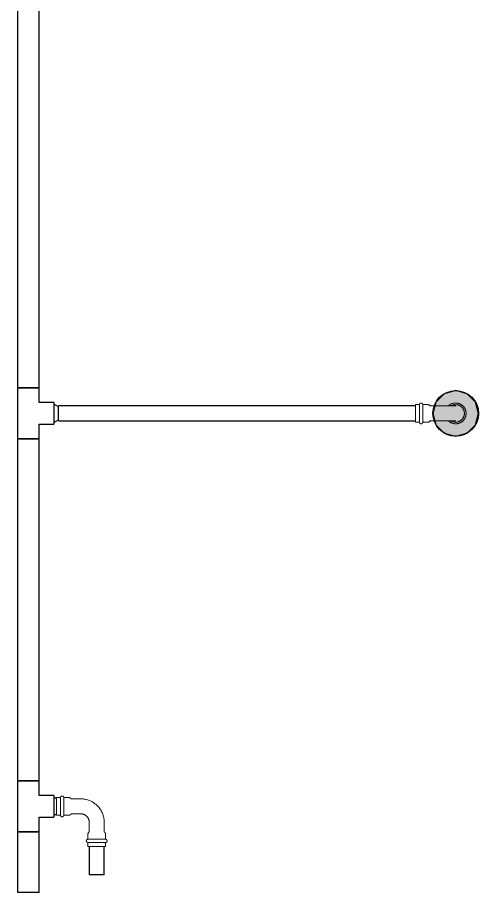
# Model space of a CAD drawing. Header units: inches. Extents: x -3327 to -1, y 8 to 1328.
# Drawn here: x -1969.6 to -1929.1, y 119.8 to 196.6 of the extents above; entities that cross this region are included whole.
import ezdxf

# ---------------------------------------------------------------- set-up
doc = ezdxf.new("R2010")
doc.units = ezdxf.units.IN
doc.header["$MEASUREMENT"] = 0
doc.layers.add('P-PIPE', color=3, linetype='Continuous', lineweight=9)
doc.layers.add('X - REF - FP', color=7, linetype='Continuous', true_color=0xb90000)

# ---------------------------------------------------------------- blocks, each defined once
blk = doc.blocks.new('Victaulic-VicPress316-Elbow 90-45deg Style P568_P571 - Standard-V1-SECOND LEVEL')
at = {"layer": 'P-PIPE'}
for p, q in [((-0.767, 3.52), (-0.767, 3.181)), ((0.766, 3.52), (-0.767, 3.52)), ((-0.767, 3.181), (0.766, 3.181)), ((0.766, 3.181), (0.766, 3.52)), ((-0.767, 2.89), (-0.767, 2.439)), ((-0.767, 2.89), (0.766, 2.89)), ((0.766, 2.439), (0.766, 2.89)), ((-0.658, 2.278), (-0.658, 1.393)), ((0.657, 1.393), (0.657, 2.278)), ((-3.181, 0.766), (-3.52, 0.766)), ((-3.52, 0.766), (-3.52, -0.767)), ((-3.181, -0.767), (-3.181, 0.766)), ((-2.439, 0.766), (-2.89, 0.766)), ((-2.89, -0.767), (-2.89, 0.766)), ((-1.393, 0.657), (-2.278, 0.657)), ((-3.52, -0.767), (-3.181, -0.767)), ((-2.89, -0.767), (-2.439, -0.767)), ((-2.278, -0.658), (-1.393, -0.658))]:
    blk.add_line(p, q, dxfattribs=at)
at = {"layer": 'P-PIPE', "flags": 128}
for points in [[(-0.767, 2.89), (-0.772, 2.891), (-0.778, 2.891), (-0.784, 2.892), (-0.79, 2.892), (-0.795, 2.893), (-0.801, 2.895), (-0.807, 2.896), (-0.812, 2.898), (-0.818, 2.9), (-0.823, 2.902), (-0.828, 2.904), (-0.834, 2.907), (-0.839, 2.91), (-0.844, 2.913), (-0.849, 2.916), (-0.853, 2.919), (-0.858, 2.923), (-0.862, 2.927), (-0.867, 2.931), (-0.871, 2.935), (-0.875, 2.939), (-0.879, 2.943), (-0.882, 2.948), (-0.886, 2.953), (-0.889, 2.957), (-0.892, 2.962), (-0.895, 2.967), (-0.897, 2.973), (-0.9, 2.978), (-0.902, 2.983), (-0.904, 2.989), (-0.906, 2.994), (-0.907, 3), (-0.909, 3.006), (-0.91, 3.011), (-0.911, 3.017), (-0.911, 3.023), (-0.912, 3.029), (-0.912, 3.034), (-0.912, 3.04), (-0.912, 3.046), (-0.911, 3.052), (-0.91, 3.058), (-0.909, 3.063), (-0.908, 3.069), (-0.907, 3.075), (-0.905, 3.08), (-0.903, 3.086), (-0.901, 3.091), (-0.899, 3.097), (-0.896, 3.102), (-0.894, 3.107), (-0.891, 3.112), (-0.887, 3.117), (-0.884, 3.122), (-0.881, 3.126), (-0.877, 3.131), (-0.873, 3.135), (-0.869, 3.139), (-0.865, 3.143), (-0.86, 3.147), (-0.856, 3.151), (-0.851, 3.154), (-0.846, 3.158), (-0.842, 3.161), (-0.836, 3.164), (-0.831, 3.166), (-0.826, 3.169), (-0.821, 3.171), (-0.815, 3.173), (-0.81, 3.175), (-0.804, 3.177), (-0.798, 3.178), (-0.793, 3.179), (-0.787, 3.18), (-0.781, 3.181), (-0.775, 3.181), (-0.77, 3.181), (-0.767, 3.181)], [(0.766, 3.181), (0.766, 3.181), (0.764, 3.181), (0.761, 3.181), (0.757, 3.181), (0.751, 3.181), (0.745, 3.181), (0.737, 3.181), (0.728, 3.181), (0.717, 3.181), (0.706, 3.181), (0.693, 3.181), (0.68, 3.181), (0.665, 3.181), (0.649, 3.181), (0.633, 3.181), (0.615, 3.181), (0.596, 3.181), (0.576, 3.181), (0.556, 3.181), (0.534, 3.181), (0.512, 3.181), (0.488, 3.181), (0.464, 3.181), (0.44, 3.181), (0.414, 3.181), (0.388, 3.181), (0.361, 3.181), (0.334, 3.181), (0.306, 3.181), (0.278, 3.181), (0.249, 3.181), (0.22, 3.181), (0.19, 3.181), (0.16, 3.181), (0.13, 3.181), (0.1, 3.181), (0.069, 3.181), (0.039, 3.181), (0.008, 3.181), (-0.022, 3.181), (-0.053, 3.181), (-0.084, 3.181), (-0.114, 3.181), (-0.144, 3.181), (-0.174, 3.181), (-0.204, 3.181), (-0.233, 3.181), (-0.262, 3.181), (-0.291, 3.181), (-0.319, 3.181), (-0.347, 3.181), (-0.374, 3.181), (-0.4, 3.181), (-0.426, 3.181), (-0.451, 3.181), (-0.476, 3.181), (-0.499, 3.181), (-0.522, 3.181), (-0.544, 3.181), (-0.565, 3.181), (-0.585, 3.181), (-0.605, 3.181), (-0.623, 3.181), (-0.64, 3.181), (-0.657, 3.181), (-0.672, 3.181), (-0.686, 3.181), (-0.699, 3.181), (-0.711, 3.181), (-0.722, 3.181), (-0.732, 3.181), (-0.74, 3.181), (-0.748, 3.181), (-0.754, 3.181), (-0.759, 3.181), (-0.763, 3.181), (-0.765, 3.181), (-0.766, 3.181), (-0.767, 3.181)], [(-0.767, 3.181), (-0.766, 3.181), (-0.764, 3.181), (-0.761, 3.181), (-0.757, 3.181), (-0.751, 3.181), (-0.745, 3.181), (-0.737, 3.181), (-0.728, 3.181)], [(0.722, 3.181), (0.732, 3.181), (0.74, 3.181), (0.748, 3.181), (0.754, 3.181), (0.759, 3.181), (0.763, 3.181), (0.765, 3.181), (0.766, 3.181), (0.766, 3.181)], [(0.766, 3.181), (0.772, 3.181), (0.778, 3.181), (0.784, 3.18), (0.79, 3.18), (0.795, 3.179), (0.801, 3.177), (0.807, 3.176), (0.812, 3.174), (0.818, 3.172), (0.823, 3.17), (0.828, 3.168), (0.834, 3.165), (0.839, 3.162), (0.844, 3.159), (0.849, 3.156), (0.853, 3.153), (0.858, 3.149), (0.862, 3.145), (0.867, 3.141), (0.871, 3.137), (0.875, 3.133), (0.879, 3.129), (0.882, 3.124), (0.886, 3.119), (0.889, 3.115), (0.892, 3.11), (0.895, 3.105), (0.897, 3.099), (0.9, 3.094), (0.902, 3.089), (0.904, 3.083), (0.906, 3.078), (0.907, 3.072), (0.909, 3.066), (0.91, 3.061), (0.911, 3.055), (0.911, 3.049), (0.912, 3.043), (0.912, 3.038), (0.912, 3.032), (0.912, 3.026), (0.911, 3.02), (0.91, 3.014), (0.909, 3.009), (0.908, 3.003), (0.907, 2.997), (0.905, 2.992), (0.903, 2.986), (0.901, 2.981), (0.899, 2.975), (0.896, 2.97), (0.894, 2.965), (0.891, 2.96), (0.887, 2.955), (0.884, 2.95), (0.881, 2.946), (0.877, 2.941), (0.873, 2.937), (0.869, 2.933), (0.865, 2.929), (0.86, 2.925), (0.856, 2.921), (0.851, 2.918), (0.846, 2.914), (0.842, 2.911), (0.836, 2.908), (0.831, 2.906), (0.826, 2.903), (0.821, 2.901), (0.815, 2.899), (0.81, 2.897), (0.804, 2.895), (0.798, 2.894), (0.793, 2.893), (0.787, 2.892), (0.781, 2.891), (0.775, 2.891), (0.77, 2.891), (0.766, 2.89)], [(-0.767, 2.89), (-0.766, 2.89), (-0.764, 2.89), (-0.761, 2.89), (-0.757, 2.89), (-0.751, 2.89), (-0.745, 2.89), (-0.737, 2.89), (-0.728, 2.89), (-0.717, 2.89), (-0.706, 2.89), (-0.693, 2.89), (-0.68, 2.89), (-0.665, 2.89), (-0.649, 2.89), (-0.633, 2.89), (-0.615, 2.89), (-0.596, 2.89), (-0.576, 2.89), (-0.556, 2.89), (-0.534, 2.89), (-0.512, 2.89), (-0.488, 2.89), (-0.464, 2.89), (-0.44, 2.89), (-0.414, 2.89), (-0.388, 2.89), (-0.361, 2.89), (-0.334, 2.89), (-0.306, 2.89), (-0.278, 2.89), (-0.249, 2.89), (-0.22, 2.89), (-0.19, 2.89), (-0.16, 2.89), (-0.13, 2.89), (-0.1, 2.89), (-0.069, 2.89), (-0.039, 2.89), (-0.008, 2.89), (0.022, 2.89), (0.053, 2.89), (0.084, 2.89), (0.114, 2.89), (0.144, 2.89), (0.174, 2.89), (0.204, 2.89), (0.233, 2.89), (0.262, 2.89), (0.291, 2.89), (0.319, 2.89), (0.347, 2.89), (0.374, 2.89), (0.4, 2.89), (0.426, 2.89), (0.451, 2.89), (0.476, 2.89), (0.499, 2.89), (0.522, 2.89), (0.544, 2.89), (0.565, 2.89), (0.585, 2.89), (0.605, 2.89), (0.623, 2.89), (0.64, 2.89), (0.657, 2.89), (0.672, 2.89), (0.686, 2.89), (0.699, 2.89), (0.711, 2.89), (0.722, 2.89), (0.732, 2.89), (0.74, 2.89), (0.748, 2.89), (0.754, 2.89), (0.759, 2.89), (0.763, 2.89), (0.765, 2.89), (0.766, 2.89), (0.766, 2.89)], [(-0.722, 2.89), (-0.732, 2.89), (-0.74, 2.89), (-0.748, 2.89), (-0.754, 2.89), (-0.759, 2.89), (-0.763, 2.89), (-0.765, 2.89), (-0.766, 2.89), (-0.767, 2.89)], [(-0.658, 2.221), (-0.666, 2.228), (-0.674, 2.235), (-0.682, 2.242), (-0.69, 2.25), (-0.698, 2.258), (-0.705, 2.266), (-0.711, 2.275), (-0.718, 2.283), (-0.724, 2.293), (-0.729, 2.302), (-0.735, 2.311), (-0.74, 2.321), (-0.744, 2.331), (-0.748, 2.341), (-0.752, 2.351), (-0.755, 2.362), (-0.758, 2.372), (-0.761, 2.383), (-0.763, 2.394), (-0.764, 2.404), (-0.765, 2.415), (-0.766, 2.426), (-0.767, 2.437), (-0.767, 2.439)], [(0.766, 2.439), (0.766, 2.428), (0.766, 2.417), (0.765, 2.406), (0.763, 2.396), (0.761, 2.385), (0.759, 2.374), (0.756, 2.364), (0.753, 2.353), (0.749, 2.343), (0.745, 2.333), (0.741, 2.323), (0.736, 2.313), (0.73, 2.304), (0.725, 2.294), (0.719, 2.285), (0.713, 2.276), (0.706, 2.268), (0.699, 2.259), (0.692, 2.251), (0.684, 2.244), (0.676, 2.236), (0.668, 2.229), (0.659, 2.222), (0.657, 2.221)], [(0.766, 2.89), (0.766, 2.89), (0.764, 2.89), (0.761, 2.89), (0.757, 2.89), (0.751, 2.89), (0.745, 2.89), (0.737, 2.89), (0.728, 2.89)], [(-3.181, 0.766), (-3.181, 0.772), (-3.181, 0.778), (-3.18, 0.784), (-3.18, 0.79), (-3.179, 0.795), (-3.177, 0.801), (-3.176, 0.807), (-3.174, 0.812), (-3.172, 0.818), (-3.17, 0.823), (-3.168, 0.828), (-3.165, 0.834), (-3.162, 0.839), (-3.159, 0.844), (-3.156, 0.849), (-3.153, 0.853), (-3.149, 0.858), (-3.145, 0.862), (-3.141, 0.867), (-3.137, 0.871), (-3.133, 0.875), (-3.129, 0.879), (-3.124, 0.882), (-3.119, 0.886), (-3.115, 0.889), (-3.11, 0.892), (-3.105, 0.895), (-3.099, 0.897), (-3.094, 0.9), (-3.089, 0.902), (-3.083, 0.904), (-3.078, 0.906), (-3.072, 0.907), (-3.066, 0.909), (-3.061, 0.91), (-3.055, 0.911), (-3.049, 0.911), (-3.043, 0.912), (-3.038, 0.912), (-3.032, 0.912), (-3.026, 0.912), (-3.02, 0.911), (-3.014, 0.91), (-3.009, 0.909), (-3.003, 0.908), (-2.997, 0.907), (-2.992, 0.905), (-2.986, 0.903), (-2.981, 0.901), (-2.975, 0.899), (-2.97, 0.896), (-2.965, 0.894), (-2.96, 0.891), (-2.955, 0.887), (-2.95, 0.884), (-2.946, 0.881), (-2.941, 0.877), (-2.937, 0.873), (-2.933, 0.869), (-2.929, 0.865), (-2.925, 0.86), (-2.921, 0.856), (-2.918, 0.851), (-2.914, 0.846), (-2.911, 0.842), (-2.908, 0.836), (-2.906, 0.831), (-2.903, 0.826), (-2.901, 0.821), (-2.899, 0.815), (-2.897, 0.81), (-2.895, 0.804), (-2.894, 0.798), (-2.893, 0.793), (-2.892, 0.787), (-2.891, 0.781), (-2.891, 0.775), (-2.891, 0.77), (-2.89, 0.766)], [(-0.658, 1.393), (-0.658, 1.364), (-0.66, 1.334), (-0.663, 1.305), (-0.667, 1.276), (-0.672, 1.247), (-0.679, 1.218), (-0.686, 1.19), (-0.695, 1.162), (-0.705, 1.134), (-0.716, 1.107), (-0.728, 1.08), (-0.741, 1.053), (-0.755, 1.028), (-0.77, 1.002), (-0.786, 0.978), (-0.803, 0.954), (-0.821, 0.931), (-0.84, 0.908), (-0.86, 0.886), (-0.881, 0.865), (-0.902, 0.845), (-0.924, 0.826), (-0.947, 0.808), (-0.971, 0.79), (-0.996, 0.774), (-1.021, 0.759), (-1.046, 0.744), (-1.073, 0.731), (-1.099, 0.719), (-1.126, 0.707), (-1.154, 0.697), (-1.182, 0.688), (-1.21, 0.681), (-1.239, 0.674), (-1.268, 0.668), (-1.297, 0.664), (-1.326, 0.661), (-1.356, 0.658), (-1.385, 0.658), (-1.393, 0.657)], [(-1.393, -0.658), (-1.311, -0.656), (-1.229, -0.651), (-1.148, -0.643), (-1.066, -0.631), (-0.986, -0.617), (-0.906, -0.599), (-0.826, -0.578), (-0.748, -0.553), (-0.671, -0.526), (-0.594, -0.496), (-0.52, -0.462), (-0.446, -0.426), (-0.374, -0.386), (-0.304, -0.344), (-0.235, -0.299), (-0.168, -0.252), (-0.104, -0.201), (-0.041, -0.149), (0.02, -0.093), (0.078, -0.036), (0.134, 0.024), (0.187, 0.087), (0.238, 0.151), (0.287, 0.217), (0.332, 0.285), (0.375, 0.355), (0.415, 0.427), (0.453, 0.5), (0.487, 0.574), (0.518, 0.65), (0.546, 0.727), (0.571, 0.805), (0.593, 0.884), (0.612, 0.964), (0.628, 1.044), (0.64, 1.126), (0.649, 1.207), (0.655, 1.289), (0.657, 1.371), (0.657, 1.393)], [(-3.181, 0.766), (-3.181, 0.766), (-3.181, 0.764), (-3.181, 0.761), (-3.181, 0.757), (-3.181, 0.751), (-3.181, 0.745), (-3.181, 0.737), (-3.181, 0.728), (-3.181, 0.717), (-3.181, 0.706), (-3.181, 0.693), (-3.181, 0.68), (-3.181, 0.665), (-3.181, 0.649), (-3.181, 0.633), (-3.181, 0.615), (-3.181, 0.596), (-3.181, 0.576), (-3.181, 0.556), (-3.181, 0.534), (-3.181, 0.512), (-3.181, 0.488), (-3.181, 0.464), (-3.181, 0.44), (-3.181, 0.414), (-3.181, 0.388), (-3.181, 0.361), (-3.181, 0.334), (-3.181, 0.306), (-3.181, 0.278), (-3.181, 0.249), (-3.181, 0.22), (-3.181, 0.19), (-3.181, 0.16), (-3.181, 0.13), (-3.181, 0.1), (-3.181, 0.069), (-3.181, 0.039), (-3.181, 0.008), (-3.181, -0.022), (-3.181, -0.053), (-3.181, -0.084), (-3.181, -0.114), (-3.181, -0.144), (-3.181, -0.174), (-3.181, -0.204), (-3.181, -0.233), (-3.181, -0.262), (-3.181, -0.291), (-3.181, -0.319), (-3.181, -0.347), (-3.181, -0.374), (-3.181, -0.4), (-3.181, -0.426), (-3.181, -0.451), (-3.181, -0.476), (-3.181, -0.499), (-3.181, -0.522), (-3.181, -0.544), (-3.181, -0.565), (-3.181, -0.585), (-3.181, -0.605), (-3.181, -0.623), (-3.181, -0.64), (-3.181, -0.657), (-3.181, -0.672), (-3.181, -0.686), (-3.181, -0.699), (-3.181, -0.711), (-3.181, -0.722), (-3.181, -0.732), (-3.181, -0.74), (-3.181, -0.748), (-3.181, -0.754), (-3.181, -0.759), (-3.181, -0.763), (-3.181, -0.765), (-3.181, -0.766), (-3.181, -0.767)], [(-3.181, 0.722), (-3.181, 0.732), (-3.181, 0.74), (-3.181, 0.748), (-3.181, 0.754), (-3.181, 0.759), (-3.181, 0.763), (-3.181, 0.765), (-3.181, 0.766), (-3.181, 0.766)], [(-2.89, -0.767), (-2.89, -0.766), (-2.89, -0.764), (-2.89, -0.761), (-2.89, -0.757), (-2.89, -0.751), (-2.89, -0.745), (-2.89, -0.737), (-2.89, -0.728), (-2.89, -0.717), (-2.89, -0.706), (-2.89, -0.693), (-2.89, -0.68), (-2.89, -0.665), (-2.89, -0.649), (-2.89, -0.633), (-2.89, -0.615), (-2.89, -0.596), (-2.89, -0.576), (-2.89, -0.556), (-2.89, -0.534), (-2.89, -0.512), (-2.89, -0.488), (-2.89, -0.464), (-2.89, -0.44), (-2.89, -0.414), (-2.89, -0.388), (-2.89, -0.361), (-2.89, -0.334), (-2.89, -0.306), (-2.89, -0.278), (-2.89, -0.249), (-2.89, -0.22), (-2.89, -0.19), (-2.89, -0.16), (-2.89, -0.13), (-2.89, -0.1), (-2.89, -0.069), (-2.89, -0.039), (-2.89, -0.008), (-2.89, 0.022), (-2.89, 0.053), (-2.89, 0.084), (-2.89, 0.114), (-2.89, 0.144), (-2.89, 0.174), (-2.89, 0.204), (-2.89, 0.233), (-2.89, 0.262), (-2.89, 0.291), (-2.89, 0.319), (-2.89, 0.347), (-2.89, 0.374), (-2.89, 0.4), (-2.89, 0.426), (-2.89, 0.451), (-2.89, 0.476), (-2.89, 0.499), (-2.89, 0.522), (-2.89, 0.544), (-2.89, 0.565), (-2.89, 0.585), (-2.89, 0.605), (-2.89, 0.623), (-2.89, 0.64), (-2.89, 0.657), (-2.89, 0.672), (-2.89, 0.686), (-2.89, 0.699), (-2.89, 0.711), (-2.89, 0.722), (-2.89, 0.732), (-2.89, 0.74), (-2.89, 0.748), (-2.89, 0.754), (-2.89, 0.759), (-2.89, 0.763), (-2.89, 0.765), (-2.89, 0.766), (-2.89, 0.766)], [(-2.89, 0.766), (-2.89, 0.766), (-2.89, 0.764), (-2.89, 0.761), (-2.89, 0.757), (-2.89, 0.751), (-2.89, 0.745), (-2.89, 0.737), (-2.89, 0.728)], [(-2.439, 0.766), (-2.428, 0.766), (-2.417, 0.766), (-2.406, 0.765), (-2.396, 0.763), (-2.385, 0.761), (-2.374, 0.759), (-2.364, 0.756), (-2.353, 0.753), (-2.343, 0.749), (-2.333, 0.745), (-2.323, 0.741), (-2.313, 0.736), (-2.304, 0.73), (-2.294, 0.725), (-2.285, 0.719), (-2.276, 0.713), (-2.268, 0.706), (-2.259, 0.699), (-2.251, 0.692), (-2.244, 0.684), (-2.236, 0.676), (-2.229, 0.668), (-2.222, 0.659), (-2.221, 0.657)], [(-3.181, -0.767), (-3.181, -0.766), (-3.181, -0.764), (-3.181, -0.761), (-3.181, -0.757), (-3.181, -0.751), (-3.181, -0.745), (-3.181, -0.737), (-3.181, -0.728)], [(-2.89, -0.767), (-2.891, -0.772), (-2.891, -0.778), (-2.892, -0.784), (-2.892, -0.79), (-2.893, -0.795), (-2.895, -0.801), (-2.896, -0.807), (-2.898, -0.812), (-2.9, -0.818), (-2.902, -0.823), (-2.904, -0.828), (-2.907, -0.834), (-2.91, -0.839), (-2.913, -0.844), (-2.916, -0.849), (-2.919, -0.853), (-2.923, -0.858), (-2.927, -0.862), (-2.931, -0.867), (-2.935, -0.871), (-2.939, -0.875), (-2.943, -0.879), (-2.948, -0.882), (-2.953, -0.886), (-2.957, -0.889), (-2.962, -0.892), (-2.967, -0.895), (-2.973, -0.897), (-2.978, -0.9), (-2.983, -0.902), (-2.989, -0.904), (-2.994, -0.906), (-3, -0.907), (-3.006, -0.909), (-3.011, -0.91), (-3.017, -0.911), (-3.023, -0.911), (-3.029, -0.912), (-3.034, -0.912), (-3.04, -0.912), (-3.046, -0.912), (-3.052, -0.911), (-3.058, -0.91), (-3.063, -0.909), (-3.069, -0.908), (-3.075, -0.907), (-3.08, -0.905), (-3.086, -0.903), (-3.091, -0.901), (-3.097, -0.899), (-3.102, -0.896), (-3.107, -0.894), (-3.112, -0.891), (-3.117, -0.887), (-3.122, -0.884), (-3.126, -0.881), (-3.131, -0.877), (-3.135, -0.873), (-3.139, -0.869), (-3.143, -0.865), (-3.147, -0.86), (-3.151, -0.856), (-3.154, -0.851), (-3.158, -0.846), (-3.161, -0.842), (-3.164, -0.836), (-3.166, -0.831), (-3.169, -0.826), (-3.171, -0.821), (-3.173, -0.815), (-3.175, -0.81), (-3.177, -0.804), (-3.178, -0.798), (-3.179, -0.793), (-3.18, -0.787), (-3.181, -0.781), (-3.181, -0.775), (-3.181, -0.77), (-3.181, -0.767)], [(-2.89, -0.722), (-2.89, -0.732), (-2.89, -0.74), (-2.89, -0.748), (-2.89, -0.754), (-2.89, -0.759), (-2.89, -0.763), (-2.89, -0.765), (-2.89, -0.766), (-2.89, -0.767)], [(-2.221, -0.658), (-2.228, -0.666), (-2.235, -0.674), (-2.242, -0.682), (-2.25, -0.69), (-2.258, -0.698), (-2.266, -0.705), (-2.275, -0.711), (-2.283, -0.718), (-2.293, -0.724), (-2.302, -0.729), (-2.311, -0.735), (-2.321, -0.74), (-2.331, -0.744), (-2.341, -0.748), (-2.351, -0.752), (-2.362, -0.755), (-2.372, -0.758), (-2.383, -0.761), (-2.394, -0.763), (-2.404, -0.764), (-2.415, -0.765), (-2.426, -0.766), (-2.437, -0.767), (-2.439, -0.767)]]:
    blk.add_lwpolyline(points, dxfattribs=at)
blk = doc.blocks.new('Victaulic-VicPress316-Elbow 90-45deg Style P568_P571 - Standard-523083-SECOND LEVEL')
at = {"layer": 'P-PIPE'}
for p, q in [((-3178.283, 1233.462), (-3178.283, 1232.568)), ((-3176.968, 1232.571), (-3176.968, 1233.462)), ((-3178.392, 1232.416), (-3178.392, 1231.964)), ((-3176.859, 1231.964), (-3176.859, 1232.416)), ((-3177.625, 1231.964), (-3178.392, 1231.964)), ((-3178.392, 1231.673), (-3178.392, 1231.335)), ((-3177.625, 1231.673), (-3178.392, 1231.673)), ((-3176.859, 1231.964), (-3177.625, 1231.964)), ((-3176.859, 1231.673), (-3177.625, 1231.673)), ((-3176.859, 1231.335), (-3176.859, 1231.673)), ((-3178.392, 1231.335), (-3177.625, 1231.335)), ((-3177.625, 1231.335), (-3176.859, 1231.335))]:
    blk.add_line(p, q, dxfattribs=at)
at = {"layer": 'P-PIPE', "flags": 128}
for points in [[(-3177.625, 1235.767), (-3177.661, 1235.766), (-3177.698, 1235.764), (-3177.734, 1235.76), (-3177.77, 1235.755), (-3177.806, 1235.749), (-3177.842, 1235.741), (-3177.877, 1235.731), (-3177.912, 1235.721), (-3177.946, 1235.708), (-3177.98, 1235.695), (-3178.013, 1235.68), (-3178.046, 1235.664), (-3178.078, 1235.646), (-3178.109, 1235.628), (-3178.14, 1235.608), (-3178.17, 1235.586), (-3178.198, 1235.564), (-3178.226, 1235.54), (-3178.253, 1235.516), (-3178.279, 1235.49), (-3178.304, 1235.464), (-3178.328, 1235.436), (-3178.351, 1235.407), (-3178.372, 1235.378), (-3178.392, 1235.348), (-3178.412, 1235.317), (-3178.429, 1235.285), (-3178.446, 1235.252), (-3178.461, 1235.219), (-3178.475, 1235.185), (-3178.488, 1235.151), (-3178.499, 1235.116), (-3178.508, 1235.081), (-3178.517, 1235.046), (-3178.524, 1235.01), (-3178.529, 1234.974), (-3178.533, 1234.938), (-3178.536, 1234.901), (-3178.537, 1234.865), (-3178.537, 1234.828), (-3178.535, 1234.792), (-3178.532, 1234.755), (-3178.527, 1234.719), (-3178.521, 1234.683), (-3178.513, 1234.648), (-3178.504, 1234.612), (-3178.494, 1234.577), (-3178.482, 1234.543), (-3178.469, 1234.509), (-3178.454, 1234.475), (-3178.438, 1234.442), (-3178.421, 1234.41), (-3178.403, 1234.379), (-3178.383, 1234.348), (-3178.362, 1234.318), (-3178.34, 1234.289), (-3178.317, 1234.261), (-3178.293, 1234.234)], [(-3177.625, 1235.621), (-3177.656, 1235.621), (-3177.686, 1235.619), (-3177.717, 1235.616), (-3177.747, 1235.612), (-3177.777, 1235.606), (-3177.807, 1235.599), (-3177.837, 1235.591), (-3177.866, 1235.582), (-3177.895, 1235.572), (-3177.924, 1235.561), (-3177.951, 1235.548), (-3177.979, 1235.535), (-3178.006, 1235.52), (-3178.032, 1235.504), (-3178.058, 1235.487), (-3178.083, 1235.47), (-3178.107, 1235.451), (-3178.13, 1235.431), (-3178.153, 1235.41), (-3178.175, 1235.389), (-3178.196, 1235.366), (-3178.216, 1235.343), (-3178.235, 1235.319), (-3178.253, 1235.294), (-3178.27, 1235.269), (-3178.286, 1235.243), (-3178.301, 1235.216), (-3178.315, 1235.189), (-3178.328, 1235.161), (-3178.339, 1235.133), (-3178.35, 1235.104), (-3178.359, 1235.075), (-3178.368, 1235.045), (-3178.375, 1235.015), (-3178.38, 1234.985), (-3178.385, 1234.955), (-3178.388, 1234.924), (-3178.391, 1234.894), (-3178.391, 1234.863), (-3178.391, 1234.832), (-3178.39, 1234.802), (-3178.387, 1234.771), (-3178.383, 1234.741), (-3178.378, 1234.711), (-3178.371, 1234.681), (-3178.364, 1234.651), (-3178.355, 1234.622), (-3178.345, 1234.593), (-3178.334, 1234.564), (-3178.322, 1234.536), (-3178.309, 1234.508), (-3178.294, 1234.481), (-3178.283, 1234.461)], [(-3176.968, 1234.223), (-3176.946, 1234.246), (-3176.922, 1234.274), (-3176.899, 1234.302), (-3176.878, 1234.332), (-3176.858, 1234.362), (-3176.838, 1234.393), (-3176.821, 1234.425), (-3176.804, 1234.458), (-3176.789, 1234.491), (-3176.775, 1234.524), (-3176.762, 1234.559), (-3176.751, 1234.593), (-3176.742, 1234.629), (-3176.733, 1234.664), (-3176.726, 1234.7), (-3176.721, 1234.736), (-3176.717, 1234.772), (-3176.714, 1234.809), (-3176.713, 1234.845), (-3176.713, 1234.881), (-3176.715, 1234.918), (-3176.718, 1234.954), (-3176.723, 1234.99), (-3176.729, 1235.026), (-3176.737, 1235.062), (-3176.746, 1235.097), (-3176.756, 1235.132), (-3176.768, 1235.167), (-3176.781, 1235.201), (-3176.796, 1235.234), (-3176.812, 1235.267), (-3176.829, 1235.299), (-3176.847, 1235.331), (-3176.867, 1235.362), (-3176.888, 1235.392), (-3176.91, 1235.421), (-3176.933, 1235.449), (-3176.957, 1235.476), (-3176.983, 1235.502), (-3177.009, 1235.527), (-3177.036, 1235.551), (-3177.065, 1235.574), (-3177.094, 1235.596), (-3177.124, 1235.617), (-3177.155, 1235.636), (-3177.187, 1235.655), (-3177.219, 1235.671), (-3177.252, 1235.687), (-3177.285, 1235.701), (-3177.32, 1235.714), (-3177.354, 1235.726), (-3177.389, 1235.736), (-3177.425, 1235.745), (-3177.46, 1235.752), (-3177.496, 1235.758), (-3177.533, 1235.762), (-3177.569, 1235.765), (-3177.605, 1235.767), (-3177.625, 1235.767)], [(-3176.964, 1234.467), (-3176.949, 1234.494), (-3176.935, 1234.521), (-3176.922, 1234.549), (-3176.911, 1234.577), (-3176.9, 1234.606), (-3176.891, 1234.635), (-3176.882, 1234.665), (-3176.875, 1234.694), (-3176.87, 1234.725), (-3176.865, 1234.755), (-3176.862, 1234.785), (-3176.859, 1234.816), (-3176.859, 1234.847), (-3176.859, 1234.877), (-3176.86, 1234.908), (-3176.863, 1234.938), (-3176.867, 1234.969), (-3176.872, 1234.999), (-3176.879, 1235.029), (-3176.886, 1235.059), (-3176.895, 1235.088), (-3176.905, 1235.117), (-3176.916, 1235.146), (-3176.928, 1235.174), (-3176.941, 1235.201), (-3176.956, 1235.229), (-3176.971, 1235.255), (-3176.988, 1235.281), (-3177.005, 1235.306), (-3177.024, 1235.33), (-3177.043, 1235.354), (-3177.064, 1235.377), (-3177.085, 1235.399), (-3177.107, 1235.42), (-3177.13, 1235.44), (-3177.154, 1235.46), (-3177.179, 1235.478), (-3177.204, 1235.495), (-3177.23, 1235.512), (-3177.256, 1235.527), (-3177.284, 1235.541), (-3177.311, 1235.554), (-3177.34, 1235.566), (-3177.368, 1235.577), (-3177.397, 1235.587), (-3177.427, 1235.595), (-3177.457, 1235.603), (-3177.487, 1235.609), (-3177.517, 1235.614), (-3177.547, 1235.617), (-3177.578, 1235.62), (-3177.608, 1235.621), (-3177.625, 1235.621)], [(-3178.283, 1234.855), (-3178.283, 1234.854), (-3178.283, 1234.85), (-3178.283, 1234.845), (-3178.283, 1234.837), (-3178.283, 1234.827), (-3178.283, 1234.815), (-3178.283, 1234.801), (-3178.283, 1234.784), (-3178.283, 1234.766), (-3178.283, 1234.745), (-3178.283, 1234.722), (-3178.283, 1234.697), (-3178.283, 1234.671), (-3178.283, 1234.642), (-3178.283, 1234.612), (-3178.283, 1234.579), (-3178.283, 1234.545), (-3178.283, 1234.509), (-3178.283, 1234.472), (-3178.283, 1234.432), (-3178.283, 1234.392), (-3178.283, 1234.349), (-3178.283, 1234.306), (-3178.283, 1234.261), (-3178.283, 1234.214), (-3178.283, 1234.167), (-3178.283, 1234.118), (-3178.283, 1234.069), (-3178.283, 1234.018), (-3178.283, 1233.967), (-3178.283, 1233.914), (-3178.283, 1233.861), (-3178.283, 1233.808), (-3178.283, 1233.753), (-3178.283, 1233.699), (-3178.283, 1233.644), (-3178.283, 1233.588), (-3178.283, 1233.533), (-3178.283, 1233.477), (-3178.283, 1233.462)], [(-3176.968, 1233.462), (-3176.968, 1233.518), (-3176.968, 1233.573), (-3176.968, 1233.629), (-3176.968, 1233.684), (-3176.968, 1233.739), (-3176.968, 1233.793), (-3176.968, 1233.847), (-3176.968, 1233.9), (-3176.968, 1233.953), (-3176.968, 1234.004), (-3176.968, 1234.055), (-3176.968, 1234.105), (-3176.968, 1234.154), (-3176.968, 1234.202), (-3176.968, 1234.248), (-3176.968, 1234.294), (-3176.968, 1234.338), (-3176.968, 1234.38), (-3176.968, 1234.422), (-3176.968, 1234.461), (-3176.968, 1234.499), (-3176.968, 1234.535), (-3176.968, 1234.57), (-3176.968, 1234.603), (-3176.968, 1234.634), (-3176.968, 1234.663), (-3176.968, 1234.69), (-3176.968, 1234.716), (-3176.968, 1234.739), (-3176.968, 1234.76), (-3176.968, 1234.779), (-3176.968, 1234.796), (-3176.968, 1234.811), (-3176.968, 1234.824), (-3176.968, 1234.835), (-3176.968, 1234.843), (-3176.968, 1234.849), (-3176.968, 1234.853), (-3176.968, 1234.855), (-3176.968, 1234.855)], [(-3178.392, 1232.416), (-3178.391, 1232.427), (-3178.391, 1232.438), (-3178.39, 1232.448), (-3178.388, 1232.459), (-3178.386, 1232.47), (-3178.384, 1232.481), (-3178.381, 1232.491), (-3178.378, 1232.502), (-3178.374, 1232.512), (-3178.37, 1232.522), (-3178.366, 1232.532), (-3178.361, 1232.542), (-3178.355, 1232.551), (-3178.35, 1232.561), (-3178.344, 1232.57), (-3178.338, 1232.579), (-3178.331, 1232.587), (-3178.324, 1232.596), (-3178.317, 1232.604), (-3178.309, 1232.611), (-3178.301, 1232.619), (-3178.293, 1232.626), (-3178.284, 1232.633), (-3178.283, 1232.634)], [(-3176.968, 1232.634), (-3176.959, 1232.627), (-3176.951, 1232.62), (-3176.943, 1232.613), (-3176.935, 1232.605), (-3176.927, 1232.597), (-3176.92, 1232.589), (-3176.914, 1232.58), (-3176.907, 1232.571), (-3176.901, 1232.562), (-3176.896, 1232.553), (-3176.89, 1232.543), (-3176.885, 1232.534), (-3176.881, 1232.524), (-3176.877, 1232.514), (-3176.873, 1232.503), (-3176.87, 1232.493), (-3176.867, 1232.483), (-3176.864, 1232.472), (-3176.862, 1232.461), (-3176.861, 1232.45), (-3176.86, 1232.44), (-3176.859, 1232.429), (-3176.859, 1232.418), (-3176.859, 1232.416)], [(-3178.392, 1231.673), (-3178.397, 1231.673), (-3178.403, 1231.674), (-3178.409, 1231.674), (-3178.415, 1231.675), (-3178.42, 1231.676), (-3178.426, 1231.678), (-3178.432, 1231.679), (-3178.437, 1231.681), (-3178.443, 1231.683), (-3178.448, 1231.685), (-3178.453, 1231.687), (-3178.459, 1231.69), (-3178.464, 1231.693), (-3178.469, 1231.696), (-3178.474, 1231.699), (-3178.478, 1231.702), (-3178.483, 1231.706), (-3178.487, 1231.709), (-3178.492, 1231.713), (-3178.496, 1231.717), (-3178.5, 1231.722), (-3178.504, 1231.726), (-3178.507, 1231.731), (-3178.511, 1231.735), (-3178.514, 1231.74), (-3178.517, 1231.745), (-3178.52, 1231.75), (-3178.522, 1231.755), (-3178.525, 1231.761), (-3178.527, 1231.766), (-3178.529, 1231.772), (-3178.531, 1231.777), (-3178.532, 1231.783), (-3178.534, 1231.788), (-3178.535, 1231.794), (-3178.536, 1231.8), (-3178.536, 1231.806), (-3178.537, 1231.811), (-3178.537, 1231.817), (-3178.537, 1231.823), (-3178.537, 1231.829), (-3178.536, 1231.835), (-3178.535, 1231.84), (-3178.534, 1231.846), (-3178.533, 1231.852), (-3178.532, 1231.858), (-3178.53, 1231.863), (-3178.528, 1231.869), (-3178.526, 1231.874), (-3178.524, 1231.879), (-3178.521, 1231.885), (-3178.519, 1231.89), (-3178.516, 1231.895), (-3178.512, 1231.9), (-3178.509, 1231.904), (-3178.506, 1231.909), (-3178.502, 1231.914), (-3178.498, 1231.918), (-3178.494, 1231.922), (-3178.49, 1231.926), (-3178.485, 1231.93), (-3178.481, 1231.934), (-3178.476, 1231.937), (-3178.471, 1231.94), (-3178.467, 1231.944), (-3178.461, 1231.946), (-3178.456, 1231.949), (-3178.451, 1231.952), (-3178.446, 1231.954), (-3178.44, 1231.956), (-3178.435, 1231.958), (-3178.429, 1231.959), (-3178.423, 1231.961), (-3178.418, 1231.962), (-3178.412, 1231.963), (-3178.406, 1231.964), (-3178.4, 1231.964), (-3178.395, 1231.964), (-3178.392, 1231.964)], [(-3177.625, 1231.964), (-3177.656, 1231.964), (-3177.686, 1231.964), (-3177.717, 1231.964), (-3177.747, 1231.964), (-3177.777, 1231.964), (-3177.807, 1231.964), (-3177.837, 1231.964), (-3177.866, 1231.964), (-3177.895, 1231.964), (-3177.924, 1231.964), (-3177.951, 1231.964), (-3177.979, 1231.964), (-3178.006, 1231.964), (-3178.032, 1231.964), (-3178.058, 1231.964), (-3178.083, 1231.964), (-3178.107, 1231.964), (-3178.13, 1231.964), (-3178.153, 1231.964), (-3178.175, 1231.964), (-3178.196, 1231.964), (-3178.216, 1231.964), (-3178.235, 1231.964), (-3178.253, 1231.964), (-3178.27, 1231.964), (-3178.286, 1231.964), (-3178.301, 1231.964), (-3178.315, 1231.964), (-3178.328, 1231.964), (-3178.339, 1231.964), (-3178.35, 1231.964), (-3178.359, 1231.964), (-3178.368, 1231.964), (-3178.375, 1231.964), (-3178.38, 1231.964), (-3178.385, 1231.964), (-3178.388, 1231.964), (-3178.391, 1231.964), (-3178.391, 1231.964), (-3178.392, 1231.964)], [(-3178.392, 1231.964), (-3178.391, 1231.964), (-3178.389, 1231.964), (-3178.386, 1231.964), (-3178.382, 1231.964), (-3178.376, 1231.964), (-3178.37, 1231.964), (-3178.362, 1231.964), (-3178.353, 1231.964)], [(-3178.35, 1231.673), (-3178.359, 1231.673), (-3178.368, 1231.673), (-3178.375, 1231.673), (-3178.38, 1231.673), (-3178.385, 1231.673), (-3178.388, 1231.673), (-3178.391, 1231.673), (-3178.391, 1231.673), (-3178.392, 1231.673)], [(-3178.392, 1231.673), (-3178.391, 1231.673), (-3178.389, 1231.673), (-3178.386, 1231.673), (-3178.382, 1231.673), (-3178.376, 1231.673), (-3178.37, 1231.673), (-3178.362, 1231.673), (-3178.353, 1231.673), (-3178.342, 1231.673), (-3178.331, 1231.673), (-3178.319, 1231.673), (-3178.305, 1231.673), (-3178.29, 1231.673), (-3178.274, 1231.673), (-3178.258, 1231.673), (-3178.24, 1231.673), (-3178.221, 1231.673), (-3178.201, 1231.673), (-3178.181, 1231.673), (-3178.159, 1231.673), (-3178.137, 1231.673), (-3178.113, 1231.673), (-3178.089, 1231.673), (-3178.065, 1231.673), (-3178.039, 1231.673), (-3178.013, 1231.673), (-3177.986, 1231.673), (-3177.959, 1231.673), (-3177.931, 1231.673), (-3177.903, 1231.673), (-3177.874, 1231.673), (-3177.845, 1231.673), (-3177.815, 1231.673), (-3177.785, 1231.673), (-3177.755, 1231.673), (-3177.725, 1231.673), (-3177.695, 1231.673), (-3177.664, 1231.673), (-3177.633, 1231.673), (-3177.625, 1231.673)], [(-3176.859, 1231.964), (-3176.859, 1231.964), (-3176.861, 1231.964), (-3176.864, 1231.964), (-3176.868, 1231.964), (-3176.874, 1231.964), (-3176.88, 1231.964), (-3176.888, 1231.964), (-3176.897, 1231.964), (-3176.908, 1231.964), (-3176.919, 1231.964), (-3176.932, 1231.964), (-3176.945, 1231.964), (-3176.96, 1231.964), (-3176.976, 1231.964), (-3176.992, 1231.964), (-3177.01, 1231.964), (-3177.029, 1231.964), (-3177.049, 1231.964), (-3177.069, 1231.964), (-3177.091, 1231.964), (-3177.113, 1231.964), (-3177.137, 1231.964), (-3177.161, 1231.964), (-3177.185, 1231.964), (-3177.211, 1231.964), (-3177.237, 1231.964), (-3177.264, 1231.964), (-3177.291, 1231.964), (-3177.319, 1231.964), (-3177.347, 1231.964), (-3177.376, 1231.964), (-3177.405, 1231.964), (-3177.435, 1231.964), (-3177.465, 1231.964), (-3177.495, 1231.964), (-3177.525, 1231.964), (-3177.556, 1231.964), (-3177.586, 1231.964), (-3177.617, 1231.964), (-3177.625, 1231.964)], [(-3177.625, 1231.673), (-3177.594, 1231.673), (-3177.564, 1231.673), (-3177.533, 1231.673), (-3177.503, 1231.673), (-3177.473, 1231.673), (-3177.443, 1231.673), (-3177.413, 1231.673), (-3177.384, 1231.673), (-3177.355, 1231.673), (-3177.327, 1231.673), (-3177.299, 1231.673), (-3177.271, 1231.673), (-3177.244, 1231.673), (-3177.218, 1231.673), (-3177.192, 1231.673), (-3177.167, 1231.673), (-3177.143, 1231.673), (-3177.12, 1231.673), (-3177.097, 1231.673), (-3177.075, 1231.673), (-3177.054, 1231.673), (-3177.034, 1231.673), (-3177.015, 1231.673), (-3176.997, 1231.673), (-3176.98, 1231.673), (-3176.964, 1231.673), (-3176.949, 1231.673), (-3176.935, 1231.673), (-3176.922, 1231.673), (-3176.911, 1231.673), (-3176.9, 1231.673), (-3176.891, 1231.673), (-3176.882, 1231.673), (-3176.875, 1231.673), (-3176.87, 1231.673), (-3176.865, 1231.673), (-3176.862, 1231.673), (-3176.859, 1231.673), (-3176.859, 1231.673), (-3176.859, 1231.673)], [(-3176.9, 1231.964), (-3176.891, 1231.964), (-3176.882, 1231.964), (-3176.875, 1231.964), (-3176.87, 1231.964), (-3176.865, 1231.964), (-3176.862, 1231.964), (-3176.859, 1231.964), (-3176.859, 1231.964), (-3176.859, 1231.964)], [(-3176.859, 1231.673), (-3176.859, 1231.673), (-3176.861, 1231.673), (-3176.864, 1231.673), (-3176.868, 1231.673), (-3176.874, 1231.673), (-3176.88, 1231.673), (-3176.888, 1231.673), (-3176.897, 1231.673)], [(-3176.859, 1231.964), (-3176.853, 1231.964), (-3176.847, 1231.964), (-3176.841, 1231.963), (-3176.835, 1231.962), (-3176.83, 1231.961), (-3176.824, 1231.96), (-3176.818, 1231.959), (-3176.813, 1231.957), (-3176.807, 1231.955), (-3176.802, 1231.953), (-3176.797, 1231.95), (-3176.791, 1231.948), (-3176.786, 1231.945), (-3176.781, 1231.942), (-3176.776, 1231.939), (-3176.772, 1231.936), (-3176.767, 1231.932), (-3176.763, 1231.928), (-3176.758, 1231.924), (-3176.754, 1231.92), (-3176.75, 1231.916), (-3176.746, 1231.912), (-3176.743, 1231.907), (-3176.739, 1231.902), (-3176.736, 1231.897), (-3176.733, 1231.893), (-3176.73, 1231.887), (-3176.728, 1231.882), (-3176.725, 1231.877), (-3176.723, 1231.872), (-3176.721, 1231.866), (-3176.719, 1231.861), (-3176.718, 1231.855), (-3176.716, 1231.849), (-3176.715, 1231.844), (-3176.714, 1231.838), (-3176.714, 1231.832), (-3176.713, 1231.826), (-3176.713, 1231.82), (-3176.713, 1231.815), (-3176.713, 1231.809), (-3176.714, 1231.803), (-3176.715, 1231.797), (-3176.716, 1231.791), (-3176.717, 1231.786), (-3176.718, 1231.78), (-3176.72, 1231.775), (-3176.722, 1231.769), (-3176.724, 1231.764), (-3176.726, 1231.758), (-3176.729, 1231.753), (-3176.731, 1231.748), (-3176.734, 1231.743), (-3176.738, 1231.738), (-3176.741, 1231.733), (-3176.744, 1231.729), (-3176.748, 1231.724), (-3176.752, 1231.72), (-3176.756, 1231.716), (-3176.76, 1231.712), (-3176.765, 1231.708), (-3176.769, 1231.704), (-3176.774, 1231.701), (-3176.779, 1231.697), (-3176.784, 1231.694), (-3176.789, 1231.691), (-3176.794, 1231.689), (-3176.799, 1231.686), (-3176.804, 1231.684), (-3176.81, 1231.682), (-3176.815, 1231.68), (-3176.821, 1231.678), (-3176.827, 1231.677), (-3176.832, 1231.676), (-3176.838, 1231.675), (-3176.844, 1231.674), (-3176.85, 1231.674), (-3176.855, 1231.673), (-3176.859, 1231.673)]]:
    blk.add_lwpolyline(points, dxfattribs=at)

msp = doc.modelspace()

# ---------------------------------------------------------------- hatches: boundary and pattern name
at = {"layer": 'X - REF - FP'}
h = msp.add_hatch(color=256, dxfattribs=at)
edge = h.paths.add_edge_path(flags=0)
edge.add_arc((-1931.125, 161.865), 2, 0, 360)
msp.add_hatch(color=256, dxfattribs=at).paths.add_polyline_path([(-1931.125, 159.865), (-1930.125, 160.133), (-1929.393, 160.865), (-1929.125, 161.865), (-1929.393, 162.865), (-1930.125, 163.597), (-1931.125, 163.865), (-1932.125, 163.597), (-1932.857, 162.865), (-1933.125, 161.865), (-1932.857, 160.865), (-1932.125, 160.133)], flags=0)

# ---------------------------------------------------------------- linework, layer by layer
for p, q in [((-1969.575, 218.121), (-1969.575, 164.109)), ((-1967.675, 164.109), (-1967.675, 218.121)), ((-1969.576, 164.109), (-1969.576, 159.621)), ((-1969.576, 164.109), (-1967.674, 164.109)), ((-1969.297, 164.109), (-1969.448, 164.109)), ((-1969.1, 164.109), (-1969.297, 164.109)), ((-1968.871, 164.109), (-1969.1, 164.109)), ((-1968.379, 164.109), (-1968.871, 164.109)), ((-1968.15, 164.109), (-1968.379, 164.109)), ((-1967.953, 164.109), (-1968.15, 164.109)), ((-1967.802, 164.109), (-1967.953, 164.109)), ((-1967.674, 162.816), (-1967.674, 164.109)), ((-1931.125, 163.865), (-1932.125, 163.597)), ((-1930.125, 163.597), (-1931.125, 163.865)), ((-1932.857, 162.865), (-1933.125, 161.865)), ((-1932.125, 163.597), (-1932.857, 162.865)), ((-1929.393, 162.865), (-1930.125, 163.597)), ((-1929.125, 161.865), (-1929.393, 162.865)), ((-1966.381, 162.816), (-1967.674, 162.816)), ((-1966.381, 162.816), (-1966.381, 160.914)), ((-1965.975, 162.427), (-1966.381, 162.677)), ((-1934.645, 162.522), (-1965.975, 162.522)), ((-1965.975, 161.207), (-1965.975, 162.522)), ((-1933.125, 161.865), (-1932.857, 160.865)), ((-1929.393, 160.865), (-1929.125, 161.865)), ((-1967.674, 159.621), (-1967.674, 160.914)), ((-1967.674, 160.914), (-1966.381, 160.914)), ((-1966.381, 161.052), (-1965.975, 161.302)), ((-1965.975, 161.207), (-1934.645, 161.207)), ((-1932.857, 160.865), (-1932.125, 160.133)), ((-1930.125, 160.133), (-1929.393, 160.865)), ((-1932.125, 160.133), (-1931.125, 159.865)), ((-1931.125, 159.865), (-1930.125, 160.133)), ((-1967.674, 159.621), (-1969.576, 159.621)), ((-1969.575, 159.621), (-1969.575, 129.609)), ((-1969.448, 159.621), (-1969.297, 159.621)), ((-1969.297, 159.621), (-1969.1, 159.621)), ((-1969.1, 159.621), (-1968.871, 159.621)), ((-1968.871, 159.621), (-1968.379, 159.621)), ((-1968.379, 159.621), (-1968.15, 159.621)), ((-1968.15, 159.621), (-1967.953, 159.621)), ((-1967.953, 159.621), (-1967.802, 159.621)), ((-1967.675, 129.609), (-1967.675, 159.621)), ((-1969.576, 129.609), (-1969.576, 125.121)), ((-1969.576, 129.609), (-1967.674, 129.609)), ((-1969.297, 129.609), (-1969.448, 129.609)), ((-1969.1, 129.609), (-1969.297, 129.609)), ((-1968.871, 129.609), (-1969.1, 129.609)), ((-1968.379, 129.609), (-1968.871, 129.609)), ((-1968.15, 129.609), (-1968.379, 129.609)), ((-1967.953, 129.609), (-1968.15, 129.609)), ((-1967.802, 129.609), (-1967.953, 129.609)), ((-1967.674, 128.316), (-1967.674, 129.609)), ((-1966.381, 128.316), (-1967.674, 128.316)), ((-1966.381, 128.316), (-1966.381, 126.414)), ((-1966.137, 128.028), (-1966.381, 128.177)), ((-1967.674, 125.121), (-1967.674, 126.414)), ((-1967.674, 126.414), (-1966.381, 126.414)), ((-1966.381, 126.552), (-1966.137, 126.702)), ((-1967.674, 125.121), (-1969.576, 125.121)), ((-1969.575, 125.121), (-1969.575, 119.804)), ((-1969.448, 125.121), (-1969.297, 125.121)), ((-1969.297, 125.121), (-1969.1, 125.121)), ((-1969.1, 125.121), (-1968.871, 125.121)), ((-1968.871, 125.121), (-1968.379, 125.121)), ((-1968.379, 125.121), (-1968.15, 125.121)), ((-1968.15, 125.121), (-1967.953, 125.121)), ((-1967.953, 125.121), (-1967.802, 125.121)), ((-1967.675, 119.804), (-1967.675, 125.121)), ((-1963.283, 123.845), (-1963.283, 121.365)), ((-1961.968, 121.365), (-1961.968, 123.845)), ((-1961.968, 121.365), (-1963.283, 121.365)), ((-1967.675, 119.804), (-1969.575, 119.804))]:
    msp.add_line(p, q, dxfattribs=at)
msp.add_circle((-1931.125, 161.865), 2, dxfattribs=at)

# ---------------------------------------------------------------- block references
for name, p, rotation in [('Victaulic-VicPress316-Elbow 90-45deg Style P568_P571 - Standard-523083-SECOND LEVEL', (-3165.98, -3015.76), 270), ('Victaulic-VicPress316-Elbow 90-45deg Style P568_P571 - Standard-V1-SECOND LEVEL', (-1962.625, 127.365), 90)]:
    msp.add_blockref(name, p, dxfattribs=dict(at, rotation=rotation))

doc.saveas('drawing.dxf')
